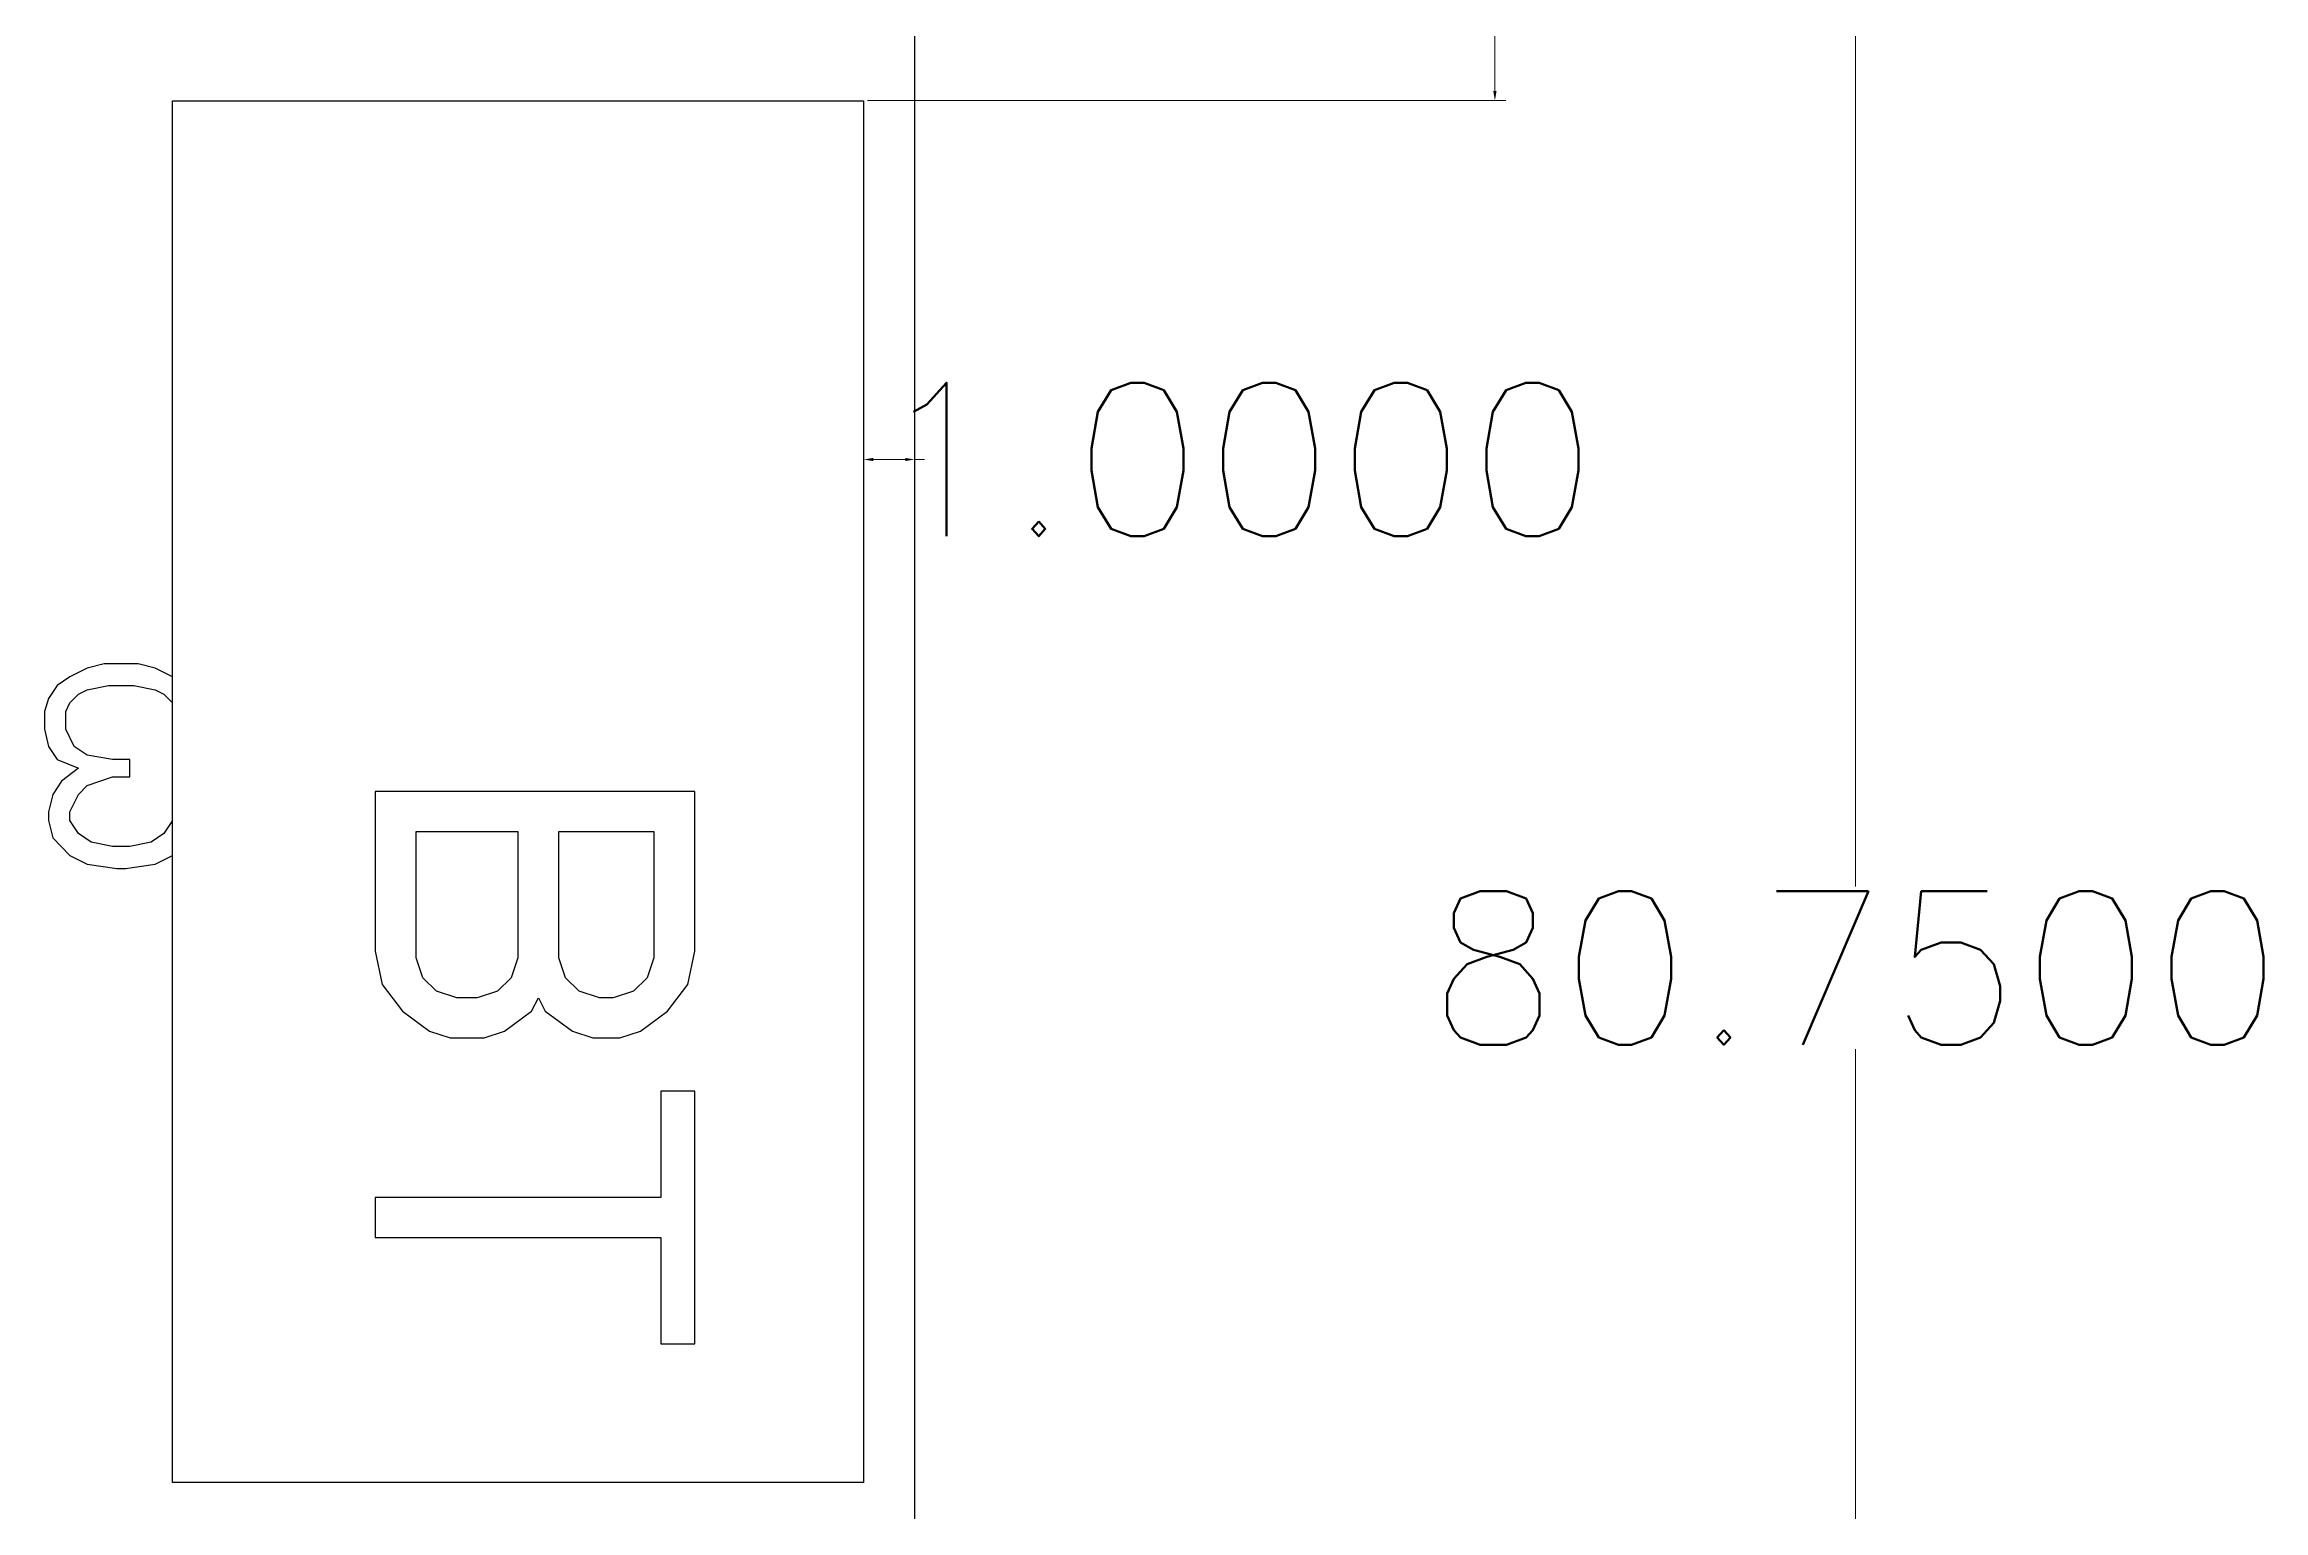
# Model space of a CAD drawing. Header units: inches. Extents: x 0 to 297, y 0 to 210.
# Drawn here: x 114.75 to 158.09, y 77.66 to 106.3 of the extents above; entities that cross this region are included whole.
import ezdxf

# ---------------------------------------------------------------- set-up
doc = ezdxf.new("R2010")
doc.units = ezdxf.units.IN
doc.header["$LTSCALE"] = 0.64311
doc.header["$MEASUREMENT"] = 0
doc.header["$PDMODE"] = 3
doc.header["$PDSIZE"] = 0.3125
doc.layers.get('0').update_dxf_attribs({"linetype": 'CONTINUOUS'})
doc.layers.get('Defpoints').update_dxf_attribs({"linetype": 'CONTINUOUS'})
doc.styles.get("Standard").update_dxf_attribs({"font": 'txt.shx', "height": 3})
doc.dimstyles.get("Standard").update_dxf_attribs({"dimtxt": 0.15625, "dimasz": 0.1875, "dimexe": 0.18, "dimexo": 0.0625, "dimgap": 0.09, "dimtad": 0, "dimtih": 1, "dimtoh": 1, "dimzin": 4, "dimdsep": 46, "dimtxsty": 'Standard', "dimcen": 0.09, "dimadec": 0, "dimazin": 0, "dimtp": 0.01, "dimtm": 0.01, "dimtfac": 1, "dimtofl": 0, "dimtmove": 0, "dimatfit": 3, "dimfxl": 1, "dimtolj": 1, "dimtzin": 4, "dimarcsym": 0})

# ---------------------------------------------------------------- blocks, each defined once
blk = doc.blocks.new('*D21')
at = {"color": 0, "lineweight": 0}
for p, q in [((131.824, 151.203), (143.292, 151.203)), ((143.081, 151.015), (143.081, 129.793)), ((143.081, 105.39), (143.081, 126.613)), ((130.824, 105.203), (143.292, 105.203))]:
    blk.add_line(p, q, dxfattribs=at)
for points in [[(143.05, 151.015), (143.113, 151.015), (143.081, 151.203)], [(143.05, 105.39), (143.113, 105.39), (143.081, 105.203)]]:
    blk.add_solid(points, dxfattribs=at)
at = {"layer": 'Defpoints', "color": 0, "lineweight": 0}
for p in [(131.751, 151.203), (130.751, 105.203), (143.081, 105.203)]:
    blk.add_point(p, dxfattribs=at)
at = {"color": 0, "lineweight": 0, "insert": (143.081, 128.203), "char_height": 3, "attachment_point": 5}
blk.add_mtext('\\A1;46.0000', dxfattribs=at)
blk = doc.blocks.new('*D24')
at = {"color": 0, "lineweight": 0}
for p, q in [((131.824, 151.203), (150.334, 151.203)), ((150.123, 151.015), (150.123, 89.848)), ((150.123, 70.64), (150.123, 86.668)), ((125.824, 70.453), (150.334, 70.453))]:
    blk.add_line(p, q, dxfattribs=at)
for points in [[(150.092, 151.015), (150.155, 151.015), (150.123, 151.203)], [(150.092, 70.64), (150.155, 70.64), (150.123, 70.453)]]:
    blk.add_solid(points, dxfattribs=at)
at = {"layer": 'Defpoints', "color": 0, "lineweight": 0}
for p in [(131.751, 151.203), (125.751, 70.453), (150.123, 70.453)]:
    blk.add_point(p, dxfattribs=at)
at = {"color": 0, "lineweight": 0, "insert": (150.123, 88.258), "char_height": 3, "attachment_point": 5}
blk.add_mtext('\\A1;80.7500', dxfattribs=at)
blk = doc.blocks.new('*D30')
at = {"color": 0, "lineweight": 0}
for p, q in [((130.751, 105.13), (130.751, 97.981)), ((131.751, 105.13), (131.751, 97.981)), ((130.938, 98.192), (131.563, 98.192)), ((131.751, 98.192), (131.938, 98.192))]:
    blk.add_line(p, q, dxfattribs=at)
for points in [[(130.938, 98.223), (130.938, 98.161), (130.751, 98.192)], [(131.563, 98.223), (131.563, 98.161), (131.751, 98.192)]]:
    blk.add_solid(points, dxfattribs=at)
at = {"layer": 'Defpoints', "color": 0, "lineweight": 0}
for p in [(130.751, 105.203), (131.751, 105.203), (131.751, 98.192)]:
    blk.add_point(p, dxfattribs=at)
at = {"color": 0, "lineweight": 0, "insert": (138.028, 98.192), "char_height": 3, "attachment_point": 5}
blk.add_mtext('\\A1;1.0000', dxfattribs=at)

msp = doc.modelspace()

# ---------------------------------------------------------------- linework, layer by layer
at = {"color": 7, "linetype": 'Continuous'}
for p, q in [((131.75052, 67.2029), (131.75052, 151.2029)), ((117.25052, 105.2029), (130.75052, 105.2029)), ((117.25052, 78.2029), (117.25052, 105.2029)), ((130.75052, 105.2029), (130.75052, 78.2029)), ((130.75052, 78.2029), (117.25052, 78.2029))]:
    msp.add_line(p, q, dxfattribs=at)
at = {"color": 40, "linetype": 'Continuous'}
for p, q in [((115.58385, 94.11779), (115.25052, 93.94758)), ((115.91719, 94.2029), (115.58385, 94.11779)), ((116.58385, 94.2029), (115.91719, 94.2029)), ((116.91719, 94.11779), (116.58385, 94.2029)), ((117.25052, 93.94758), (116.91719, 94.11779)), ((115.00052, 93.77737), (114.83385, 93.52205)), ((115.25052, 93.94758), (115.00052, 93.77737)), ((115.41719, 93.60716), (115.58385, 93.69226)), ((115.58385, 93.69226), (116.00052, 93.77737)), ((116.00052, 93.77737), (116.50052, 93.77737)), ((116.50052, 93.77737), (116.91719, 93.69226)), ((116.91719, 93.69226), (117.08385, 93.60716)), ((114.83385, 93.52205), (114.75052, 93.26673)), ((114.75052, 93.26673), (114.75052, 92.9263)), ((115.16719, 93.26673), (115.25052, 93.43694)), ((115.16719, 92.9263), (115.16719, 93.26673)), ((115.25052, 93.43694), (115.41719, 93.60716)), ((117.08385, 93.60716), (117.25052, 93.43694)), ((114.75052, 92.9263), (114.83385, 92.58588)), ((115.33385, 92.58588), (115.16719, 92.9263)), ((114.83385, 92.58588), (115.00052, 92.33056)), ((115.00052, 92.33056), (115.41719, 92.16035)), ((115.58385, 92.41567), (115.33385, 92.58588)), ((116.08385, 92.33056), (115.58385, 92.41567)), ((116.41719, 92.33056), (116.08385, 92.33056)), ((116.41719, 91.99013), (116.41719, 92.33056)), ((115.08385, 91.90503), (114.91719, 91.64971)), ((115.41719, 92.16035), (115.08385, 91.90503)), ((115.58385, 91.81992), (116.08385, 91.99013)), ((116.08385, 91.99013), (116.41719, 91.99013)), ((114.91719, 91.64971), (114.83385, 91.30928)), ((115.25052, 91.30928), (115.41719, 91.64971)), ((115.41719, 91.64971), (115.58385, 91.81992)), ((127.4527, 91.7029), (121.2127, 91.7029)), ((121.2127, 91.7029), (121.2127, 88.5829)), ((127.4527, 88.5829), (127.4527, 91.7029)), ((114.83385, 91.30928), (114.83385, 91.13907)), ((114.83385, 91.13907), (114.91719, 90.79864)), ((115.25052, 91.13907), (115.25052, 91.30928)), ((115.41719, 90.88375), (115.25052, 91.13907)), ((117.25052, 91.13907), (117.08385, 90.88375)), ((114.91719, 90.79864), (115.25052, 90.45822)), ((115.66719, 90.71354), (115.41719, 90.88375)), ((116.08385, 90.62843), (115.66719, 90.71354)), ((116.41719, 90.62843), (116.08385, 90.62843)), ((116.83385, 90.71354), (116.41719, 90.62843)), ((117.08385, 90.88375), (116.83385, 90.71354)), ((122.0093, 90.9229), (124.00079, 90.9229)), ((122.0093, 88.4529), (122.0093, 90.9229)), ((124.00079, 90.9229), (124.00079, 88.4529)), ((124.79738, 90.9229), (126.65611, 90.9229)), ((124.79738, 88.4529), (124.79738, 90.9229)), ((126.65611, 90.9229), (126.65611, 88.4529)), ((115.25052, 90.45822), (115.58385, 90.28801)), ((115.58385, 90.28801), (116.16719, 90.2029)), ((116.16719, 90.2029), (116.33385, 90.2029)), ((116.33385, 90.2029), (116.91719, 90.28801)), ((116.91719, 90.28801), (117.25052, 90.45822)), ((121.2127, 88.5829), (121.34547, 87.9329)), ((122.14206, 88.0629), (122.0093, 88.4529)), ((124.00079, 88.4529), (123.86802, 88.0629)), ((124.93015, 88.0629), (124.79738, 88.4529)), ((126.65611, 88.4529), (126.52334, 88.0629)), ((127.31993, 87.9329), (127.4527, 88.5829)), ((122.40759, 87.8029), (122.14206, 88.0629)), ((123.86802, 88.0629), (123.60249, 87.8029)), ((125.19568, 87.8029), (124.93015, 88.0629)), ((126.52334, 88.0629), (126.25781, 87.8029)), ((121.34547, 87.9329), (121.74376, 87.4129)), ((122.80589, 87.6729), (122.40759, 87.8029)), ((123.20419, 87.6729), (122.80589, 87.6729)), ((123.60249, 87.8029), (123.20419, 87.6729)), ((124.26632, 87.4129), (124.39908, 87.6729)), ((124.39908, 87.6729), (124.53185, 87.4129)), ((125.59398, 87.6729), (125.19568, 87.8029)), ((125.85951, 87.6729), (125.59398, 87.6729)), ((126.25781, 87.8029), (125.85951, 87.6729)), ((126.92164, 87.4129), (127.31993, 87.9329)), ((121.74376, 87.4129), (122.27483, 87.0229)), ((123.73525, 87.0229), (124.26632, 87.4129)), ((124.53185, 87.4129), (125.06291, 87.0229)), ((126.39057, 87.0229), (126.92164, 87.4129)), ((122.27483, 87.0229), (122.67313, 86.8929)), ((122.67313, 86.8929), (123.33696, 86.8929)), ((123.33696, 86.8929), (123.73525, 87.0229)), ((125.06291, 87.0229), (125.46121, 86.8929)), ((125.46121, 86.8929), (125.99228, 86.8929)), ((125.99228, 86.8929), (126.39057, 87.0229)), ((127.4527, 85.8529), (126.78887, 85.8529)), ((126.78887, 85.8529), (126.78887, 83.7729)), ((127.4527, 80.9129), (127.4527, 85.8529)), ((126.78887, 83.7729), (121.2127, 83.7729)), ((121.2127, 83.7729), (121.2127, 82.9929)), ((121.2127, 82.9929), (126.78887, 82.9929)), ((126.78887, 82.9929), (126.78887, 80.9129)), ((126.78887, 80.9129), (127.4527, 80.9129))]:
    msp.add_line(p, q, dxfattribs=at)

# ---------------------------------------------------------------- dimensions: what is measured, and where the dimension line sits
at = {"lineweight": 0}
dim = msp.add_linear_dim(base=(150.12332, 70.4529), p1=(131.75052, 151.2029), p2=(125.75052, 70.4529), angle=90, dimstyle='Standard', override={"dimexe": 0.210472, "dimexo": 0.073081, "dimdec": 4, "dimzin": 0, "dimdsep": 0, "dimcen": 0.105236, "dimtp": 0, "dimtm": 0, "dimtdec": 4, "dimtzin": 0, "dimlwd": 0, "dimlwe": 0}, dxfattribs=at)
dim.commit()
dim.dimension.update_dxf_attribs({"geometry": '*D24', "text_midpoint": (150.12332, 88.25769), "dimtype": 160})
dim = msp.add_linear_dim(base=(143.08135, 105.2029), p1=(131.75052, 151.2029), p2=(130.75052, 105.2029), angle=90, dimstyle='Standard', override={"dimexe": 0.210472, "dimexo": 0.073081, "dimdec": 4, "dimzin": 0, "dimdsep": 0, "dimcen": 0.105236, "dimtp": 0, "dimtm": 0, "dimtdec": 4, "dimtzin": 0, "dimlwd": 0, "dimlwe": 0}, dxfattribs=at)
dim.commit()
dim.dimension.update_dxf_attribs({"geometry": '*D21', "text_midpoint": (143.08135, 128.2029)})
dim = msp.add_linear_dim(base=(131.75052, 98.19189), p1=(130.75052, 105.2029), p2=(131.75052, 105.2029), dimstyle='Standard', override={"dimexe": 0.210472, "dimexo": 0.073081, "dimdec": 4, "dimzin": 0, "dimdsep": 0, "dimcen": 0.105236, "dimtp": 0, "dimtm": 0, "dimtdec": 4, "dimtzin": 0, "dimlwd": 0, "dimlwe": 0}, dxfattribs=at)
dim.commit()
dim.dimension.update_dxf_attribs({"geometry": '*D30', "text_midpoint": (138.02802, 98.19189), "dimtype": 160})

doc.saveas('drawing.dxf')
